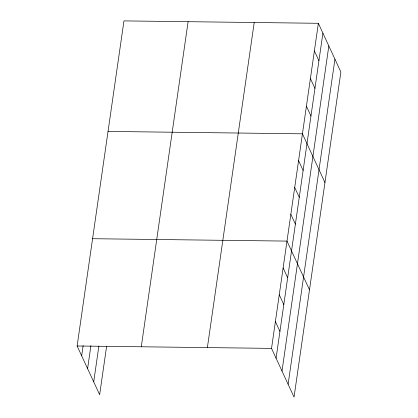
<?xml version="1.0" encoding="UTF-8"?>
<svg xmlns="http://www.w3.org/2000/svg" width="418" height="418" viewBox="0 0 418 418"><rect width="100%" height="100%" fill="white"/><g stroke="black" fill="none" stroke-linecap="round" stroke-linejoin="round"><path stroke-width="0.63" d="M106.632 346.177L99.641 394.707L77.126 345.989L123.958 20.9L318.359 23.293L340.874 72.011L294.042 397.1L271.533 348.382L318.359 23.293M81.672 355.817L83.145 345.602M87.602 368.65L90.91 345.665M93.71 381.874L98.862 346.114M141.279 346.778L188.11 21.689M207.38 347.593L254.207 22.504M276.073 358.216L322.905 33.127M282.004 371.048L328.835 45.959M288.112 384.267L334.943 59.178M108.037 131.43L302.439 133.823L324.948 182.541M92.582 238.709L286.983 241.102L309.498 289.82M77.126 345.989L271.533 348.382M314.378 50.928L318.924 60.756M310.402 78.558L314.942 88.391M306.42 106.193L310.961 116.021M298.577 160.643L303.118 170.476M294.711 187.463L299.257 197.296M290.85 214.282L295.39 224.116M283.122 267.922L287.662 277.756M279.255 294.742L283.801 304.576M275.394 321.562L279.94 331.396"/></g></svg>
